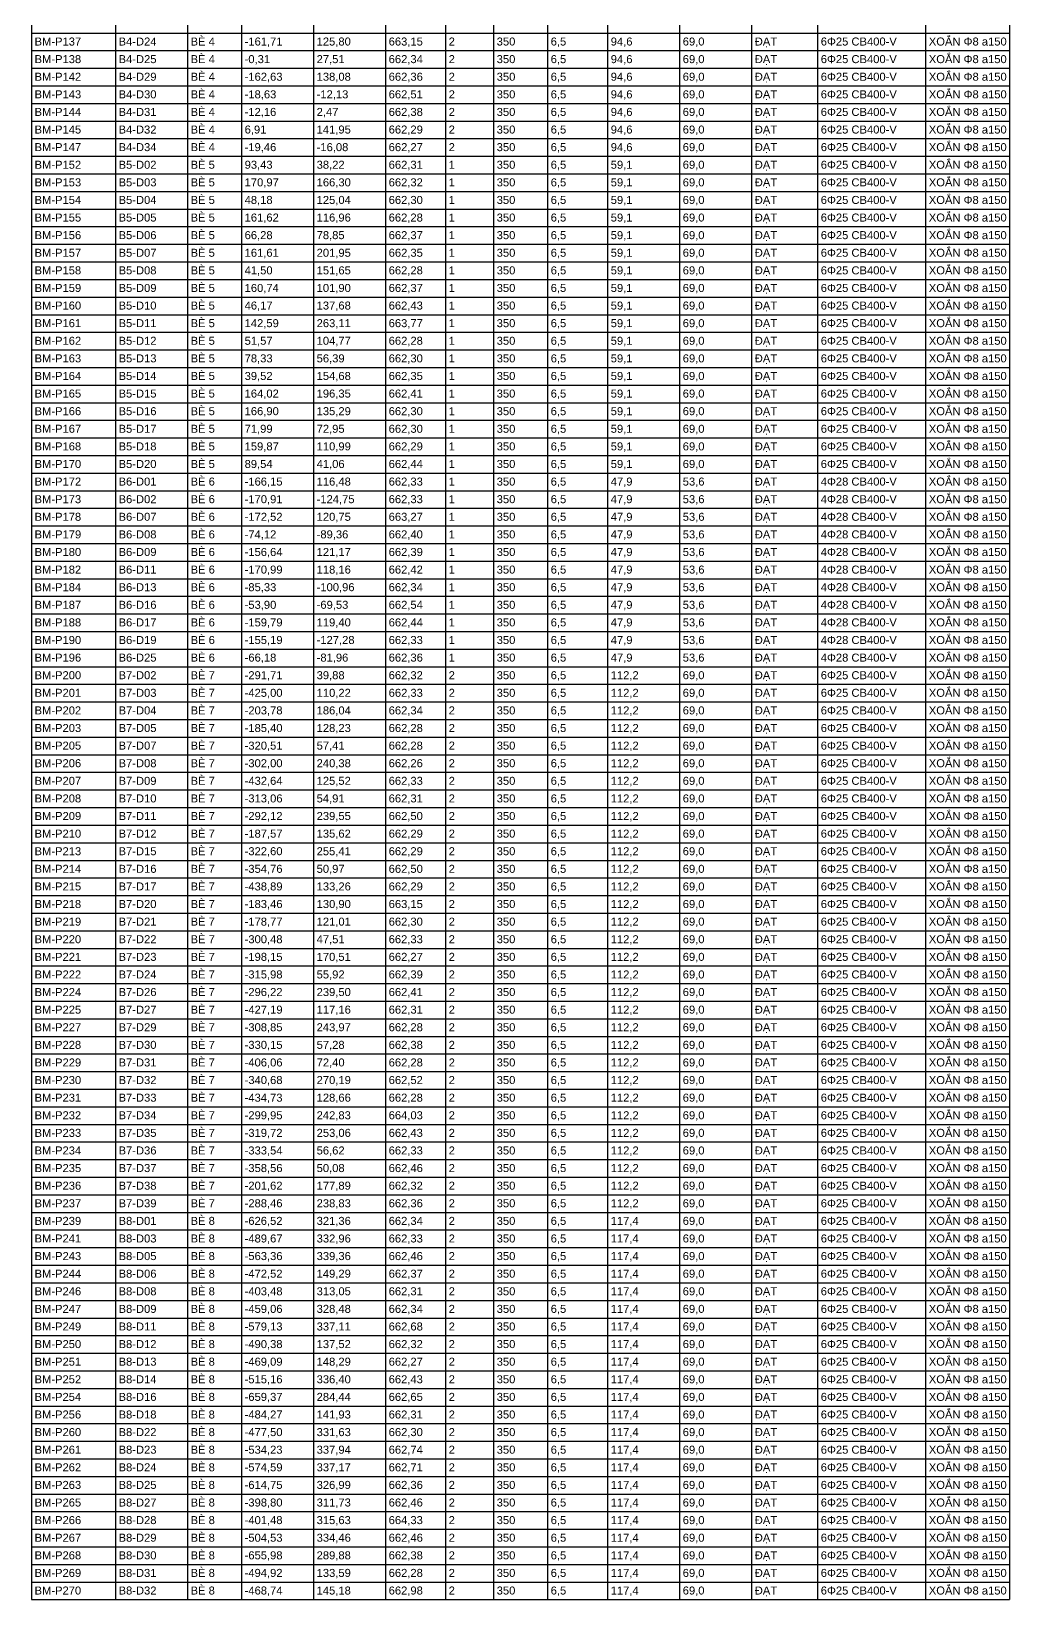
# Model space of a CAD drawing. Header units: metres. Extents: x -660 to 930, y -128 to 633.
# Drawn here: x 201 to 347.7, y 161.8 to 397 of the extents above; entities that cross this region are included whole.
import ezdxf

# ---------------------------------------------------------------- set-up
doc = ezdxf.new("R2010")
doc.units = ezdxf.units.M
doc.layers.add('07_BANG_THONG_KE_COC_BO', color=7, linetype='Continuous')
doc.styles.add('VN', font='arial.ttf')

msp = doc.modelspace()

# ---------------------------------------------------------------- linework, layer by layer
at = {"layer": '07_BANG_THONG_KE_COC_BO'}
for p, q in [((200.97, 618.488), (200.97, 161.768)), ((213.57, 618.488), (213.57, 161.768)), ((224.37, 618.488), (224.37, 161.768)), ((232.47, 618.488), (232.47, 161.768)), ((243.27, 618.488), (243.27, 161.768)), ((254.07, 618.488), (254.07, 161.768)), ((263.07, 618.488), (263.07, 161.768)), ((270.27, 618.488), (270.27, 161.768)), ((278.37, 618.488), (278.37, 161.768)), ((287.37, 618.488), (287.37, 161.768)), ((298.17, 618.488), (298.17, 161.768)), ((308.97, 618.488), (308.97, 161.768)), ((318.87, 618.488), (318.87, 161.768)), ((335.07, 618.488), (335.07, 161.768)), ((347.67, 618.488), (347.67, 161.768)), ((200.97, 396.728), (347.67, 396.728)), ((200.97, 394.088), (347.67, 394.088)), ((200.97, 391.448), (347.67, 391.448)), ((200.97, 388.808), (347.67, 388.808)), ((200.97, 386.168), (347.67, 386.168)), ((200.97, 383.528), (347.67, 383.528)), ((200.97, 380.888), (347.67, 380.888)), ((200.97, 378.248), (347.67, 378.248)), ((200.97, 375.608), (347.67, 375.608)), ((200.97, 372.968), (347.67, 372.968)), ((200.97, 370.328), (347.67, 370.328)), ((200.97, 367.688), (347.67, 367.688)), ((200.97, 365.048), (347.67, 365.048)), ((200.97, 362.408), (347.67, 362.408)), ((200.97, 359.768), (347.67, 359.768)), ((200.97, 357.128), (347.67, 357.128)), ((200.97, 354.488), (347.67, 354.488)), ((200.97, 351.848), (347.67, 351.848)), ((200.97, 349.208), (347.67, 349.208)), ((200.97, 346.568), (347.67, 346.568)), ((200.97, 343.928), (347.67, 343.928)), ((200.97, 341.288), (347.67, 341.288)), ((200.97, 338.648), (347.67, 338.648)), ((200.97, 336.008), (347.67, 336.008)), ((200.97, 333.368), (347.67, 333.368)), ((200.97, 330.728), (347.67, 330.728)), ((200.97, 328.088), (347.67, 328.088)), ((200.97, 325.448), (347.67, 325.448)), ((200.97, 322.808), (347.67, 322.808)), ((200.97, 320.168), (347.67, 320.168)), ((200.97, 317.528), (347.67, 317.528)), ((200.97, 314.888), (347.67, 314.888)), ((200.97, 312.248), (347.67, 312.248)), ((200.97, 309.608), (347.67, 309.608)), ((200.97, 306.968), (347.67, 306.968)), ((200.97, 304.328), (347.67, 304.328)), ((200.97, 301.688), (347.67, 301.688)), ((200.97, 299.048), (347.67, 299.048)), ((200.97, 296.408), (347.67, 296.408)), ((200.97, 293.768), (347.67, 293.768)), ((200.97, 291.128), (347.67, 291.128)), ((200.97, 288.488), (347.67, 288.488)), ((200.97, 285.848), (347.67, 285.848)), ((200.97, 283.208), (347.67, 283.208)), ((200.97, 280.568), (347.67, 280.568)), ((200.97, 277.928), (347.67, 277.928)), ((200.97, 275.288), (347.67, 275.288)), ((200.97, 272.648), (347.67, 272.648)), ((200.97, 270.008), (347.67, 270.008)), ((200.97, 267.368), (347.67, 267.368)), ((200.97, 264.728), (347.67, 264.728)), ((200.97, 262.088), (347.67, 262.088)), ((200.97, 259.448), (347.67, 259.448)), ((200.97, 256.808), (347.67, 256.808)), ((200.97, 254.168), (347.67, 254.168)), ((200.97, 251.528), (347.67, 251.528)), ((200.97, 248.888), (347.67, 248.888)), ((200.97, 246.248), (347.67, 246.248)), ((200.97, 243.608), (347.67, 243.608)), ((200.97, 240.968), (347.67, 240.968)), ((200.97, 238.328), (347.67, 238.328)), ((200.97, 235.688), (347.67, 235.688)), ((200.97, 233.048), (347.67, 233.048)), ((200.97, 230.408), (347.67, 230.408)), ((200.97, 227.768), (347.67, 227.768)), ((200.97, 225.128), (347.67, 225.128)), ((200.97, 222.488), (347.67, 222.488)), ((200.97, 219.848), (347.67, 219.848)), ((200.97, 217.208), (347.67, 217.208)), ((200.97, 214.568), (347.67, 214.568)), ((200.97, 211.928), (347.67, 211.928)), ((200.97, 209.288), (347.67, 209.288)), ((200.97, 206.648), (347.67, 206.648)), ((200.97, 204.008), (347.67, 204.008)), ((200.97, 201.368), (347.67, 201.368)), ((200.97, 198.728), (347.67, 198.728)), ((200.97, 196.088), (347.67, 196.088)), ((200.97, 193.448), (347.67, 193.448)), ((200.97, 190.808), (347.67, 190.808)), ((200.97, 188.168), (347.67, 188.168)), ((200.97, 185.528), (347.67, 185.528)), ((200.97, 182.888), (347.67, 182.888)), ((200.97, 180.248), (347.67, 180.248)), ((200.97, 177.608), (347.67, 177.608)), ((200.97, 174.968), (347.67, 174.968)), ((200.97, 172.328), (347.67, 172.328)), ((200.97, 169.688), (347.67, 169.688)), ((200.97, 167.048), (347.67, 167.048)), ((200.97, 164.408), (347.67, 164.408)), ((200.97, 161.768), (347.67, 161.768))]:
    msp.add_line(p, q, dxfattribs=at)

# ---------------------------------------------------------------- texts
at = {"layer": '07_BANG_THONG_KE_COC_BO', "style": 'VN'}
for s, p in [('BM-P137', (201.45, 394.856)), ('B4-D24', (214.05, 394.856)), ('BÈ 4', (224.85, 394.856)), ('-161,71', (232.95, 394.856)), ('125,80', (243.75, 394.856)), ('663,15', (254.55, 394.856)), ('2', (263.55, 394.856)), ('350', (270.75, 394.856)), ('6,5', (278.85, 394.856)), ('94,6', (287.85, 394.856)), ('69,0', (298.65, 394.856)), ('ĐẠT', (309.45, 394.856)), ('6Φ25 CB400-V', (319.35, 394.856)), ('XOẮN Φ8 a150', (335.55, 394.856)), ('BM-P138', (201.45, 392.216)), ('B4-D25', (214.05, 392.216)), ('BÈ 4', (224.85, 392.216)), ('-0,31', (232.95, 392.216)), ('27,51', (243.75, 392.216)), ('662,34', (254.55, 392.216)), ('2', (263.55, 392.216)), ('350', (270.75, 392.216)), ('6,5', (278.85, 392.216)), ('94,6', (287.85, 392.216)), ('69,0', (298.65, 392.216)), ('ĐẠT', (309.45, 392.216)), ('6Φ25 CB400-V', (319.35, 392.216)), ('XOẮN Φ8 a150', (335.55, 392.216)), ('BM-P142', (201.45, 389.576)), ('B4-D29', (214.05, 389.576)), ('BÈ 4', (224.85, 389.576)), ('-162,63', (232.95, 389.576)), ('138,08', (243.75, 389.576)), ('662,36', (254.55, 389.576)), ('2', (263.55, 389.576)), ('350', (270.75, 389.576)), ('6,5', (278.85, 389.576)), ('94,6', (287.85, 389.576)), ('69,0', (298.65, 389.576)), ('ĐẠT', (309.45, 389.576)), ('6Φ25 CB400-V', (319.35, 389.576)), ('XOẮN Φ8 a150', (335.55, 389.576)), ('BM-P143', (201.45, 386.936)), ('B4-D30', (214.05, 386.936)), ('BÈ 4', (224.85, 386.936)), ('-18,63', (232.95, 386.936)), ('-12,13', (243.75, 386.936)), ('662,51', (254.55, 386.936)), ('2', (263.55, 386.936)), ('350', (270.75, 386.936)), ('6,5', (278.85, 386.936)), ('94,6', (287.85, 386.936)), ('69,0', (298.65, 386.936)), ('ĐẠT', (309.45, 386.936)), ('6Φ25 CB400-V', (319.35, 386.936)), ('XOẮN Φ8 a150', (335.55, 386.936)), ('BÈ 4', (224.85, 384.296)), ('XOẮN Φ8 a150', (335.55, 384.296)), ('BM-P144', (201.45, 384.296)), ('B4-D31', (214.05, 384.296)), ('-12,16', (232.95, 384.296)), ('2,47', (243.75, 384.296)), ('662,38', (254.55, 384.296)), ('2', (263.55, 384.296)), ('350', (270.75, 384.296)), ('6,5', (278.85, 384.296)), ('94,6', (287.85, 384.296)), ('69,0', (298.65, 384.296)), ('ĐẠT', (309.45, 384.296)), ('6Φ25 CB400-V', (319.35, 384.296)), ('BM-P145', (201.45, 381.656)), ('B4-D32', (214.05, 381.656)), ('BÈ 4', (224.85, 381.656)), ('6,91', (232.95, 381.656)), ('141,95', (243.75, 381.656)), ('662,29', (254.55, 381.656)), ('2', (263.55, 381.656)), ('350', (270.75, 381.656)), ('6,5', (278.85, 381.656)), ('94,6', (287.85, 381.656)), ('69,0', (298.65, 381.656)), ('ĐẠT', (309.45, 381.656)), ('6Φ25 CB400-V', (319.35, 381.656)), ('XOẮN Φ8 a150', (335.55, 381.656)), ('BM-P147', (201.45, 379.016)), ('B4-D34', (214.05, 379.016)), ('BÈ 4', (224.85, 379.016)), ('-19,46', (232.95, 379.016)), ('-16,08', (243.75, 379.016)), ('662,27', (254.55, 379.016)), ('2', (263.55, 379.016)), ('350', (270.75, 379.016)), ('6,5', (278.85, 379.016)), ('94,6', (287.85, 379.016)), ('69,0', (298.65, 379.016)), ('ĐẠT', (309.45, 379.016)), ('6Φ25 CB400-V', (319.35, 379.016)), ('XOẮN Φ8 a150', (335.55, 379.016)), ('BM-P152', (201.45, 376.376)), ('B5-D02', (214.05, 376.376)), ('BÈ 5', (224.85, 376.376)), ('93,43', (232.95, 376.376)), ('38,22', (243.75, 376.376)), ('662,31', (254.55, 376.376)), ('1', (263.55, 376.376)), ('350', (270.75, 376.376)), ('6,5', (278.85, 376.376)), ('59,1', (287.85, 376.376)), ('69,0', (298.65, 376.376)), ('ĐẠT', (309.45, 376.376)), ('6Φ25 CB400-V', (319.35, 376.376)), ('XOẮN Φ8 a150', (335.55, 376.376)), ('BM-P153', (201.45, 373.736)), ('B5-D03', (214.05, 373.736)), ('BÈ 5', (224.85, 373.736)), ('170,97', (232.95, 373.736)), ('166,30', (243.75, 373.736)), ('662,32', (254.55, 373.736)), ('1', (263.55, 373.736)), ('350', (270.75, 373.736)), ('6,5', (278.85, 373.736)), ('59,1', (287.85, 373.736)), ('69,0', (298.65, 373.736)), ('ĐẠT', (309.45, 373.736)), ('6Φ25 CB400-V', (319.35, 373.736)), ('XOẮN Φ8 a150', (335.55, 373.736)), ('BM-P154', (201.45, 371.096)), ('B5-D04', (214.05, 371.096)), ('BÈ 5', (224.85, 371.096)), ('48,18', (232.95, 371.096)), ('125,04', (243.75, 371.096)), ('662,30', (254.55, 371.096)), ('1', (263.55, 371.096)), ('350', (270.75, 371.096)), ('6,5', (278.85, 371.096)), ('59,1', (287.85, 371.096)), ('69,0', (298.65, 371.096)), ('ĐẠT', (309.45, 371.096)), ('6Φ25 CB400-V', (319.35, 371.096)), ('XOẮN Φ8 a150', (335.55, 371.096)), ('BM-P155', (201.45, 368.456)), ('B5-D05', (214.05, 368.456)), ('BÈ 5', (224.85, 368.456)), ('161,62', (232.95, 368.456)), ('116,96', (243.75, 368.456)), ('662,28', (254.55, 368.456)), ('1', (263.55, 368.456)), ('350', (270.75, 368.456)), ('6,5', (278.85, 368.456)), ('59,1', (287.85, 368.456)), ('69,0', (298.65, 368.456)), ('ĐẠT', (309.45, 368.456)), ('6Φ25 CB400-V', (319.35, 368.456)), ('XOẮN Φ8 a150', (335.55, 368.456)), ('BM-P156', (201.45, 365.816)), ('B5-D06', (214.05, 365.816)), ('BÈ 5', (224.85, 365.816)), ('66,28', (232.95, 365.816)), ('78,85', (243.75, 365.816)), ('662,37', (254.55, 365.816)), ('1', (263.55, 365.816)), ('350', (270.75, 365.816)), ('6,5', (278.85, 365.816)), ('59,1', (287.85, 365.816)), ('69,0', (298.65, 365.816)), ('ĐẠT', (309.45, 365.816)), ('6Φ25 CB400-V', (319.35, 365.816)), ('XOẮN Φ8 a150', (335.55, 365.816)), ('BÈ 5', (224.85, 363.176)), ('XOẮN Φ8 a150', (335.55, 363.176)), ('BM-P157', (201.45, 363.176)), ('B5-D07', (214.05, 363.176)), ('161,61', (232.95, 363.176)), ('201,95', (243.75, 363.176)), ('662,35', (254.55, 363.176)), ('1', (263.55, 363.176)), ('350', (270.75, 363.176)), ('6,5', (278.85, 363.176)), ('59,1', (287.85, 363.176)), ('69,0', (298.65, 363.176)), ('ĐẠT', (309.45, 363.176)), ('6Φ25 CB400-V', (319.35, 363.176)), ('BM-P158', (201.45, 360.536)), ('B5-D08', (214.05, 360.536)), ('BÈ 5', (224.85, 360.536)), ('41,50', (232.95, 360.536)), ('151,65', (243.75, 360.536)), ('662,28', (254.55, 360.536)), ('1', (263.55, 360.536)), ('350', (270.75, 360.536)), ('6,5', (278.85, 360.536)), ('59,1', (287.85, 360.536)), ('69,0', (298.65, 360.536)), ('ĐẠT', (309.45, 360.536)), ('6Φ25 CB400-V', (319.35, 360.536)), ('XOẮN Φ8 a150', (335.55, 360.536)), ('BM-P159', (201.45, 357.896)), ('B5-D09', (214.05, 357.896)), ('BÈ 5', (224.85, 357.896)), ('160,74', (232.95, 357.896)), ('101,90', (243.75, 357.896)), ('662,37', (254.55, 357.896)), ('1', (263.55, 357.896)), ('350', (270.75, 357.896)), ('6,5', (278.85, 357.896)), ('59,1', (287.85, 357.896)), ('69,0', (298.65, 357.896)), ('ĐẠT', (309.45, 357.896)), ('6Φ25 CB400-V', (319.35, 357.896)), ('XOẮN Φ8 a150', (335.55, 357.896)), ('BM-P160', (201.45, 355.256)), ('B5-D10', (214.05, 355.256)), ('BÈ 5', (224.85, 355.256)), ('46,17', (232.95, 355.256)), ('137,68', (243.75, 355.256)), ('662,43', (254.55, 355.256)), ('1', (263.55, 355.256)), ('350', (270.75, 355.256)), ('6,5', (278.85, 355.256)), ('59,1', (287.85, 355.256)), ('69,0', (298.65, 355.256)), ('ĐẠT', (309.45, 355.256)), ('6Φ25 CB400-V', (319.35, 355.256)), ('XOẮN Φ8 a150', (335.55, 355.256)), ('BM-P161', (201.45, 352.616)), ('B5-D11', (214.05, 352.616)), ('BÈ 5', (224.85, 352.616)), ('142,59', (232.95, 352.616)), ('263,11', (243.75, 352.616)), ('663,77', (254.55, 352.616)), ('1', (263.55, 352.616)), ('350', (270.75, 352.616)), ('6,5', (278.85, 352.616)), ('59,1', (287.85, 352.616)), ('69,0', (298.65, 352.616)), ('ĐẠT', (309.45, 352.616)), ('6Φ25 CB400-V', (319.35, 352.616)), ('XOẮN Φ8 a150', (335.55, 352.616)), ('BM-P162', (201.45, 349.976)), ('B5-D12', (214.05, 349.976)), ('BÈ 5', (224.85, 349.976)), ('51,57', (232.95, 349.976)), ('104,77', (243.75, 349.976)), ('662,28', (254.55, 349.976)), ('1', (263.55, 349.976)), ('350', (270.75, 349.976)), ('6,5', (278.85, 349.976)), ('59,1', (287.85, 349.976)), ('69,0', (298.65, 349.976)), ('ĐẠT', (309.45, 349.976)), ('6Φ25 CB400-V', (319.35, 349.976)), ('XOẮN Φ8 a150', (335.55, 349.976)), ('BM-P163', (201.45, 347.336)), ('B5-D13', (214.05, 347.336)), ('BÈ 5', (224.85, 347.336)), ('78,33', (232.95, 347.336)), ('56,39', (243.75, 347.336)), ('662,30', (254.55, 347.336)), ('1', (263.55, 347.336)), ('350', (270.75, 347.336)), ('6,5', (278.85, 347.336)), ('59,1', (287.85, 347.336)), ('69,0', (298.65, 347.336)), ('ĐẠT', (309.45, 347.336)), ('6Φ25 CB400-V', (319.35, 347.336)), ('XOẮN Φ8 a150', (335.55, 347.336)), ('BM-P164', (201.45, 344.696)), ('B5-D14', (214.05, 344.696)), ('BÈ 5', (224.85, 344.696)), ('39,52', (232.95, 344.696)), ('154,68', (243.75, 344.696)), ('662,35', (254.55, 344.696)), ('1', (263.55, 344.696)), ('350', (270.75, 344.696)), ('6,5', (278.85, 344.696)), ('59,1', (287.85, 344.696)), ('69,0', (298.65, 344.696)), ('ĐẠT', (309.45, 344.696)), ('6Φ25 CB400-V', (319.35, 344.696)), ('XOẮN Φ8 a150', (335.55, 344.696)), ('BÈ 5', (224.85, 342.056)), ('XOẮN Φ8 a150', (335.55, 342.056)), ('BM-P165', (201.45, 342.056)), ('B5-D15', (214.05, 342.056)), ('164,02', (232.95, 342.056)), ('196,35', (243.75, 342.056)), ('662,41', (254.55, 342.056)), ('1', (263.55, 342.056)), ('350', (270.75, 342.056)), ('6,5', (278.85, 342.056)), ('59,1', (287.85, 342.056)), ('69,0', (298.65, 342.056)), ('ĐẠT', (309.45, 342.056)), ('6Φ25 CB400-V', (319.35, 342.056)), ('BM-P166', (201.45, 339.416)), ('B5-D16', (214.05, 339.416)), ('BÈ 5', (224.85, 339.416)), ('166,90', (232.95, 339.416)), ('135,29', (243.75, 339.416)), ('662,30', (254.55, 339.416)), ('1', (263.55, 339.416)), ('350', (270.75, 339.416)), ('6,5', (278.85, 339.416)), ('59,1', (287.85, 339.416)), ('69,0', (298.65, 339.416)), ('ĐẠT', (309.45, 339.416)), ('6Φ25 CB400-V', (319.35, 339.416)), ('XOẮN Φ8 a150', (335.55, 339.416)), ('BM-P167', (201.45, 336.776)), ('B5-D17', (214.05, 336.776)), ('BÈ 5', (224.85, 336.776)), ('71,99', (232.95, 336.776)), ('72,95', (243.75, 336.776)), ('662,30', (254.55, 336.776)), ('1', (263.55, 336.776)), ('350', (270.75, 336.776)), ('6,5', (278.85, 336.776)), ('59,1', (287.85, 336.776)), ('69,0', (298.65, 336.776)), ('ĐẠT', (309.45, 336.776)), ('6Φ25 CB400-V', (319.35, 336.776)), ('XOẮN Φ8 a150', (335.55, 336.776)), ('BM-P168', (201.45, 334.136)), ('B5-D18', (214.05, 334.136)), ('BÈ 5', (224.85, 334.136)), ('159,87', (232.95, 334.136)), ('110,99', (243.75, 334.136)), ('662,29', (254.55, 334.136)), ('1', (263.55, 334.136)), ('350', (270.75, 334.136)), ('6,5', (278.85, 334.136)), ('59,1', (287.85, 334.136)), ('69,0', (298.65, 334.136)), ('ĐẠT', (309.45, 334.136)), ('6Φ25 CB400-V', (319.35, 334.136)), ('XOẮN Φ8 a150', (335.55, 334.136)), ('BM-P170', (201.45, 331.496)), ('B5-D20', (214.05, 331.496)), ('BÈ 5', (224.85, 331.496)), ('89,54', (232.95, 331.496)), ('41,06', (243.75, 331.496)), ('662,44', (254.55, 331.496)), ('1', (263.55, 331.496)), ('350', (270.75, 331.496)), ('6,5', (278.85, 331.496)), ('59,1', (287.85, 331.496)), ('69,0', (298.65, 331.496)), ('ĐẠT', (309.45, 331.496)), ('6Φ25 CB400-V', (319.35, 331.496)), ('XOẮN Φ8 a150', (335.55, 331.496)), ('BM-P172', (201.45, 328.856)), ('B6-D01', (214.05, 328.856)), ('BÈ 6', (224.85, 328.856)), ('-166,15', (232.95, 328.856)), ('116,48', (243.75, 328.856)), ('662,33', (254.55, 328.856)), ('1', (263.55, 328.856)), ('350', (270.75, 328.856)), ('6,5', (278.85, 328.856)), ('47,9', (287.85, 328.856)), ('53,6', (298.65, 328.856)), ('ĐẠT', (309.45, 328.856)), ('4Φ28 CB400-V', (319.35, 328.856)), ('XOẮN Φ8 a150', (335.55, 328.856)), ('BM-P173', (201.45, 326.216)), ('B6-D02', (214.05, 326.216)), ('BÈ 6', (224.85, 326.216)), ('-170,91', (232.95, 326.216)), ('-124,75', (243.75, 326.216)), ('662,33', (254.55, 326.216)), ('1', (263.55, 326.216)), ('350', (270.75, 326.216)), ('6,5', (278.85, 326.216)), ('47,9', (287.85, 326.216)), ('53,6', (298.65, 326.216)), ('ĐẠT', (309.45, 326.216)), ('4Φ28 CB400-V', (319.35, 326.216)), ('XOẮN Φ8 a150', (335.55, 326.216)), ('BM-P178', (201.45, 323.576)), ('B6-D07', (214.05, 323.576)), ('BÈ 6', (224.85, 323.576)), ('-172,52', (232.95, 323.576)), ('120,75', (243.75, 323.576)), ('663,27', (254.55, 323.576)), ('1', (263.55, 323.576)), ('350', (270.75, 323.576)), ('6,5', (278.85, 323.576)), ('47,9', (287.85, 323.576)), ('53,6', (298.65, 323.576)), ('ĐẠT', (309.45, 323.576)), ('4Φ28 CB400-V', (319.35, 323.576)), ('XOẮN Φ8 a150', (335.55, 323.576)), ('BÈ 6', (224.85, 320.936)), ('XOẮN Φ8 a150', (335.55, 320.936)), ('BM-P179', (201.45, 320.936)), ('B6-D08', (214.05, 320.936)), ('-74,12', (232.95, 320.936)), ('-89,36', (243.75, 320.936)), ('662,40', (254.55, 320.936)), ('1', (263.55, 320.936)), ('350', (270.75, 320.936)), ('6,5', (278.85, 320.936)), ('47,9', (287.85, 320.936)), ('53,6', (298.65, 320.936)), ('ĐẠT', (309.45, 320.936)), ('4Φ28 CB400-V', (319.35, 320.936)), ('BM-P180', (201.45, 318.296)), ('B6-D09', (214.05, 318.296)), ('BÈ 6', (224.85, 318.296)), ('-156,64', (232.95, 318.296)), ('121,17', (243.75, 318.296)), ('662,39', (254.55, 318.296)), ('1', (263.55, 318.296)), ('350', (270.75, 318.296)), ('6,5', (278.85, 318.296)), ('47,9', (287.85, 318.296)), ('53,6', (298.65, 318.296)), ('ĐẠT', (309.45, 318.296)), ('4Φ28 CB400-V', (319.35, 318.296)), ('XOẮN Φ8 a150', (335.55, 318.296)), ('BM-P182', (201.45, 315.656)), ('B6-D11', (214.05, 315.656)), ('BÈ 6', (224.85, 315.656)), ('-170,99', (232.95, 315.656)), ('118,16', (243.75, 315.656)), ('662,42', (254.55, 315.656)), ('1', (263.55, 315.656)), ('350', (270.75, 315.656)), ('6,5', (278.85, 315.656)), ('47,9', (287.85, 315.656)), ('53,6', (298.65, 315.656)), ('ĐẠT', (309.45, 315.656)), ('4Φ28 CB400-V', (319.35, 315.656)), ('XOẮN Φ8 a150', (335.55, 315.656)), ('BM-P184', (201.45, 313.016)), ('B6-D13', (214.05, 313.016)), ('BÈ 6', (224.85, 313.016)), ('-85,33', (232.95, 313.016)), ('-100,96', (243.75, 313.016)), ('662,34', (254.55, 313.016)), ('1', (263.55, 313.016)), ('350', (270.75, 313.016)), ('6,5', (278.85, 313.016)), ('47,9', (287.85, 313.016)), ('53,6', (298.65, 313.016)), ('ĐẠT', (309.45, 313.016)), ('4Φ28 CB400-V', (319.35, 313.016)), ('XOẮN Φ8 a150', (335.55, 313.016)), ('BM-P187', (201.45, 310.376)), ('B6-D16', (214.05, 310.376)), ('BÈ 6', (224.85, 310.376)), ('-53,90', (232.95, 310.376)), ('-69,53', (243.75, 310.376)), ('662,54', (254.55, 310.376)), ('1', (263.55, 310.376)), ('350', (270.75, 310.376)), ('6,5', (278.85, 310.376)), ('47,9', (287.85, 310.376)), ('53,6', (298.65, 310.376)), ('ĐẠT', (309.45, 310.376)), ('4Φ28 CB400-V', (319.35, 310.376)), ('XOẮN Φ8 a150', (335.55, 310.376)), ('BM-P188', (201.45, 307.736)), ('B6-D17', (214.05, 307.736)), ('BÈ 6', (224.85, 307.736)), ('-159,79', (232.95, 307.736)), ('119,40', (243.75, 307.736)), ('662,44', (254.55, 307.736)), ('1', (263.55, 307.736)), ('350', (270.75, 307.736)), ('6,5', (278.85, 307.736)), ('47,9', (287.85, 307.736)), ('53,6', (298.65, 307.736)), ('ĐẠT', (309.45, 307.736)), ('4Φ28 CB400-V', (319.35, 307.736)), ('XOẮN Φ8 a150', (335.55, 307.736)), ('BM-P190', (201.45, 305.096)), ('B6-D19', (214.05, 305.096)), ('BÈ 6', (224.85, 305.096)), ('-155,19', (232.95, 305.096)), ('-127,28', (243.75, 305.096)), ('662,33', (254.55, 305.096)), ('1', (263.55, 305.096)), ('350', (270.75, 305.096)), ('6,5', (278.85, 305.096)), ('47,9', (287.85, 305.096)), ('53,6', (298.65, 305.096)), ('ĐẠT', (309.45, 305.096)), ('4Φ28 CB400-V', (319.35, 305.096)), ('XOẮN Φ8 a150', (335.55, 305.096)), ('BM-P196', (201.45, 302.456)), ('B6-D25', (214.05, 302.456)), ('BÈ 6', (224.85, 302.456)), ('-66,18', (232.95, 302.456)), ('-81,96', (243.75, 302.456)), ('662,36', (254.55, 302.456)), ('1', (263.55, 302.456)), ('350', (270.75, 302.456)), ('6,5', (278.85, 302.456)), ('47,9', (287.85, 302.456)), ('53,6', (298.65, 302.456)), ('ĐẠT', (309.45, 302.456)), ('4Φ28 CB400-V', (319.35, 302.456)), ('XOẮN Φ8 a150', (335.55, 302.456)), ('BÈ 7', (224.85, 299.816)), ('XOẮN Φ8 a150', (335.55, 299.816)), ('BM-P200', (201.45, 299.816)), ('B7-D02', (214.05, 299.816)), ('-291,71', (232.95, 299.816)), ('39,88', (243.75, 299.816)), ('662,32', (254.55, 299.816)), ('2', (263.55, 299.816)), ('350', (270.75, 299.816)), ('6,5', (278.85, 299.816)), ('112,2', (287.85, 299.816)), ('69,0', (298.65, 299.816)), ('ĐẠT', (309.45, 299.816)), ('6Φ25 CB400-V', (319.35, 299.816)), ('XOẮN Φ8 a150', (335.55, 297.176)), ('BM-P201', (201.45, 297.176)), ('B7-D03', (214.05, 297.176)), ('BÈ 7', (224.85, 297.176)), ('-425,00', (232.95, 297.176)), ('110,22', (243.75, 297.176)), ('662,33', (254.55, 297.176)), ('2', (263.55, 297.176)), ('350', (270.75, 297.176)), ('6,5', (278.85, 297.176)), ('112,2', (287.85, 297.176)), ('69,0', (298.65, 297.176)), ('ĐẠT', (309.45, 297.176)), ('6Φ25 CB400-V', (319.35, 297.176)), ('BM-P202', (201.45, 294.536)), ('B7-D04', (214.05, 294.536)), ('BÈ 7', (224.85, 294.536)), ('-203,78', (232.95, 294.536)), ('186,04', (243.75, 294.536)), ('662,34', (254.55, 294.536)), ('2', (263.55, 294.536)), ('350', (270.75, 294.536)), ('6,5', (278.85, 294.536)), ('112,2', (287.85, 294.536)), ('69,0', (298.65, 294.536)), ('ĐẠT', (309.45, 294.536)), ('6Φ25 CB400-V', (319.35, 294.536)), ('XOẮN Φ8 a150', (335.55, 294.536)), ('BM-P203', (201.45, 291.896)), ('B7-D05', (214.05, 291.896)), ('BÈ 7', (224.85, 291.896)), ('-185,40', (232.95, 291.896)), ('128,23', (243.75, 291.896)), ('662,28', (254.55, 291.896)), ('2', (263.55, 291.896)), ('350', (270.75, 291.896)), ('6,5', (278.85, 291.896)), ('112,2', (287.85, 291.896)), ('69,0', (298.65, 291.896)), ('ĐẠT', (309.45, 291.896)), ('6Φ25 CB400-V', (319.35, 291.896)), ('XOẮN Φ8 a150', (335.55, 291.896)), ('BM-P205', (201.45, 289.256)), ('B7-D07', (214.05, 289.256)), ('BÈ 7', (224.85, 289.256)), ('-320,51', (232.95, 289.256)), ('57,41', (243.75, 289.256)), ('662,28', (254.55, 289.256)), ('2', (263.55, 289.256)), ('350', (270.75, 289.256)), ('6,5', (278.85, 289.256)), ('112,2', (287.85, 289.256)), ('69,0', (298.65, 289.256)), ('ĐẠT', (309.45, 289.256)), ('6Φ25 CB400-V', (319.35, 289.256)), ('XOẮN Φ8 a150', (335.55, 289.256)), ('BM-P206', (201.45, 286.616)), ('B7-D08', (214.05, 286.616)), ('BÈ 7', (224.85, 286.616)), ('-302,00', (232.95, 286.616)), ('240,38', (243.75, 286.616)), ('662,26', (254.55, 286.616)), ('2', (263.55, 286.616)), ('350', (270.75, 286.616)), ('6,5', (278.85, 286.616)), ('112,2', (287.85, 286.616)), ('69,0', (298.65, 286.616)), ('ĐẠT', (309.45, 286.616)), ('6Φ25 CB400-V', (319.35, 286.616)), ('XOẮN Φ8 a150', (335.55, 286.616)), ('BM-P207', (201.45, 283.976)), ('B7-D09', (214.05, 283.976)), ('BÈ 7', (224.85, 283.976)), ('-432,64', (232.95, 283.976)), ('125,52', (243.75, 283.976)), ('662,33', (254.55, 283.976)), ('2', (263.55, 283.976)), ('350', (270.75, 283.976)), ('6,5', (278.85, 283.976)), ('112,2', (287.85, 283.976)), ('69,0', (298.65, 283.976)), ('ĐẠT', (309.45, 283.976)), ('6Φ25 CB400-V', (319.35, 283.976)), ('XOẮN Φ8 a150', (335.55, 283.976)), ('BM-P208', (201.45, 281.336)), ('B7-D10', (214.05, 281.336)), ('BÈ 7', (224.85, 281.336)), ('-313,06', (232.95, 281.336)), ('54,91', (243.75, 281.336)), ('662,31', (254.55, 281.336)), ('2', (263.55, 281.336)), ('350', (270.75, 281.336)), ('6,5', (278.85, 281.336)), ('112,2', (287.85, 281.336)), ('69,0', (298.65, 281.336)), ('ĐẠT', (309.45, 281.336)), ('6Φ25 CB400-V', (319.35, 281.336)), ('XOẮN Φ8 a150', (335.55, 281.336)), ('BM-P209', (201.45, 278.696)), ('BÈ 7', (224.85, 278.696)), ('-292,12', (232.95, 278.696)), ('239,55', (243.75, 278.696)), ('662,50', (254.55, 278.696)), ('2', (263.55, 278.696)), ('350', (270.75, 278.696)), ('6,5', (278.85, 278.696)), ('112,2', (287.85, 278.696)), ('69,0', (298.65, 278.696)), ('6Φ25 CB400-V', (319.35, 278.696)), ('XOẮN Φ8 a150', (335.55, 278.696)), ('B7-D11', (214.05, 278.696)), ('BÈ 7', (224.85, 276.056)), ('ĐẠT', (309.45, 278.696)), ('XOẮN Φ8 a150', (335.55, 276.056)), ('BM-P210', (201.45, 276.056)), ('B7-D12', (214.05, 276.056)), ('-187,57', (232.95, 276.056)), ('135,62', (243.75, 276.056)), ('662,29', (254.55, 276.056)), ('2', (263.55, 276.056)), ('350', (270.75, 276.056)), ('6,5', (278.85, 276.056)), ('112,2', (287.85, 276.056)), ('69,0', (298.65, 276.056)), ('ĐẠT', (309.45, 276.056)), ('6Φ25 CB400-V', (319.35, 276.056)), ('BM-P213', (201.45, 273.416)), ('B7-D15', (214.05, 273.416)), ('BÈ 7', (224.85, 273.416)), ('-322,60', (232.95, 273.416)), ('255,41', (243.75, 273.416)), ('662,29', (254.55, 273.416)), ('2', (263.55, 273.416)), ('350', (270.75, 273.416)), ('6,5', (278.85, 273.416)), ('112,2', (287.85, 273.416)), ('69,0', (298.65, 273.416)), ('ĐẠT', (309.45, 273.416)), ('6Φ25 CB400-V', (319.35, 273.416)), ('XOẮN Φ8 a150', (335.55, 273.416)), ('BM-P214', (201.45, 270.776)), ('B7-D16', (214.05, 270.776)), ('BÈ 7', (224.85, 270.776)), ('-354,76', (232.95, 270.776)), ('50,97', (243.75, 270.776)), ('662,50', (254.55, 270.776)), ('2', (263.55, 270.776)), ('350', (270.75, 270.776)), ('6,5', (278.85, 270.776)), ('112,2', (287.85, 270.776)), ('69,0', (298.65, 270.776)), ('ĐẠT', (309.45, 270.776)), ('6Φ25 CB400-V', (319.35, 270.776)), ('XOẮN Φ8 a150', (335.55, 270.776)), ('BM-P215', (201.45, 268.136)), ('B7-D17', (214.05, 268.136)), ('BÈ 7', (224.85, 268.136)), ('-438,89', (232.95, 268.136)), ('133,26', (243.75, 268.136)), ('662,29', (254.55, 268.136)), ('2', (263.55, 268.136)), ('350', (270.75, 268.136)), ('6,5', (278.85, 268.136)), ('112,2', (287.85, 268.136)), ('69,0', (298.65, 268.136)), ('ĐẠT', (309.45, 268.136)), ('6Φ25 CB400-V', (319.35, 268.136)), ('XOẮN Φ8 a150', (335.55, 268.136)), ('BM-P218', (201.45, 265.496)), ('B7-D20', (214.05, 265.496)), ('BÈ 7', (224.85, 265.496)), ('-183,46', (232.95, 265.496)), ('130,90', (243.75, 265.496)), ('663,15', (254.55, 265.496)), ('2', (263.55, 265.496)), ('350', (270.75, 265.496)), ('6,5', (278.85, 265.496)), ('112,2', (287.85, 265.496)), ('69,0', (298.65, 265.496)), ('ĐẠT', (309.45, 265.496)), ('6Φ25 CB400-V', (319.35, 265.496)), ('XOẮN Φ8 a150', (335.55, 265.496)), ('BM-P219', (201.45, 262.856)), ('B7-D21', (214.05, 262.856)), ('BÈ 7', (224.85, 262.856)), ('-178,77', (232.95, 262.856)), ('121,01', (243.75, 262.856)), ('662,30', (254.55, 262.856)), ('2', (263.55, 262.856)), ('350', (270.75, 262.856)), ('6,5', (278.85, 262.856)), ('112,2', (287.85, 262.856)), ('69,0', (298.65, 262.856)), ('ĐẠT', (309.45, 262.856)), ('6Φ25 CB400-V', (319.35, 262.856)), ('XOẮN Φ8 a150', (335.55, 262.856)), ('BM-P220', (201.45, 260.216)), ('B7-D22', (214.05, 260.216)), ('BÈ 7', (224.85, 260.216)), ('-300,48', (232.95, 260.216)), ('47,51', (243.75, 260.216)), ('662,33', (254.55, 260.216)), ('2', (263.55, 260.216)), ('350', (270.75, 260.216)), ('6,5', (278.85, 260.216)), ('112,2', (287.85, 260.216)), ('69,0', (298.65, 260.216)), ('ĐẠT', (309.45, 260.216)), ('6Φ25 CB400-V', (319.35, 260.216)), ('XOẮN Φ8 a150', (335.55, 260.216)), ('BM-P221', (201.45, 257.576)), ('B7-D23', (214.05, 257.576)), ('BÈ 7', (224.85, 257.576)), ('-198,15', (232.95, 257.576)), ('170,51', (243.75, 257.576)), ('662,27', (254.55, 257.576)), ('2', (263.55, 257.576)), ('350', (270.75, 257.576)), ('6,5', (278.85, 257.576)), ('112,2', (287.85, 257.576)), ('69,0', (298.65, 257.576)), ('ĐẠT', (309.45, 257.576)), ('6Φ25 CB400-V', (319.35, 257.576)), ('XOẮN Φ8 a150', (335.55, 257.576)), ('BÈ 7', (224.85, 254.936)), ('XOẮN Φ8 a150', (335.55, 254.936)), ('BM-P222', (201.45, 254.936)), ('B7-D24', (214.05, 254.936)), ('-315,98', (232.95, 254.936)), ('55,92', (243.75, 254.936)), ('662,39', (254.55, 254.936)), ('2', (263.55, 254.936)), ('350', (270.75, 254.936)), ('6,5', (278.85, 254.936)), ('112,2', (287.85, 254.936)), ('69,0', (298.65, 254.936)), ('ĐẠT', (309.45, 254.936)), ('6Φ25 CB400-V', (319.35, 254.936)), ('BM-P224', (201.45, 252.296)), ('B7-D26', (214.05, 252.296)), ('BÈ 7', (224.85, 252.296)), ('-296,22', (232.95, 252.296)), ('239,50', (243.75, 252.296)), ('662,41', (254.55, 252.296)), ('2', (263.55, 252.296)), ('350', (270.75, 252.296)), ('6,5', (278.85, 252.296)), ('112,2', (287.85, 252.296)), ('69,0', (298.65, 252.296)), ('ĐẠT', (309.45, 252.296)), ('6Φ25 CB400-V', (319.35, 252.296)), ('XOẮN Φ8 a150', (335.55, 252.296)), ('BM-P225', (201.45, 249.656)), ('B7-D27', (214.05, 249.656)), ('BÈ 7', (224.85, 249.656)), ('-427,19', (232.95, 249.656)), ('117,16', (243.75, 249.656)), ('662,31', (254.55, 249.656)), ('2', (263.55, 249.656)), ('350', (270.75, 249.656)), ('6,5', (278.85, 249.656)), ('112,2', (287.85, 249.656)), ('69,0', (298.65, 249.656)), ('ĐẠT', (309.45, 249.656)), ('6Φ25 CB400-V', (319.35, 249.656)), ('XOẮN Φ8 a150', (335.55, 249.656)), ('BM-P227', (201.45, 247.016)), ('B7-D29', (214.05, 247.016)), ('BÈ 7', (224.85, 247.016)), ('-308,85', (232.95, 247.016)), ('243,97', (243.75, 247.016)), ('662,28', (254.55, 247.016)), ('2', (263.55, 247.016)), ('350', (270.75, 247.016)), ('6,5', (278.85, 247.016)), ('112,2', (287.85, 247.016)), ('69,0', (298.65, 247.016)), ('ĐẠT', (309.45, 247.016)), ('6Φ25 CB400-V', (319.35, 247.016)), ('XOẮN Φ8 a150', (335.55, 247.016)), ('BM-P228', (201.45, 244.376)), ('B7-D30', (214.05, 244.376)), ('BÈ 7', (224.85, 244.376)), ('-330,15', (232.95, 244.376)), ('57,28', (243.75, 244.376)), ('662,38', (254.55, 244.376)), ('2', (263.55, 244.376)), ('350', (270.75, 244.376)), ('6,5', (278.85, 244.376)), ('112,2', (287.85, 244.376)), ('69,0', (298.65, 244.376)), ('ĐẠT', (309.45, 244.376)), ('6Φ25 CB400-V', (319.35, 244.376)), ('XOẮN Φ8 a150', (335.55, 244.376)), ('BM-P229', (201.45, 241.736)), ('B7-D31', (214.05, 241.736)), ('BÈ 7', (224.85, 241.736)), ('-406,06', (232.95, 241.736)), ('72,40', (243.75, 241.736)), ('662,28', (254.55, 241.736)), ('2', (263.55, 241.736)), ('350', (270.75, 241.736)), ('6,5', (278.85, 241.736)), ('112,2', (287.85, 241.736)), ('69,0', (298.65, 241.736)), ('ĐẠT', (309.45, 241.736)), ('6Φ25 CB400-V', (319.35, 241.736)), ('XOẮN Φ8 a150', (335.55, 241.736)), ('BM-P230', (201.45, 239.096)), ('B7-D32', (214.05, 239.096)), ('BÈ 7', (224.85, 239.096)), ('-340,68', (232.95, 239.096)), ('270,19', (243.75, 239.096)), ('662,52', (254.55, 239.096)), ('2', (263.55, 239.096)), ('350', (270.75, 239.096)), ('6,5', (278.85, 239.096)), ('112,2', (287.85, 239.096)), ('69,0', (298.65, 239.096)), ('ĐẠT', (309.45, 239.096)), ('6Φ25 CB400-V', (319.35, 239.096)), ('XOẮN Φ8 a150', (335.55, 239.096)), ('BM-P231', (201.45, 236.456)), ('B7-D33', (214.05, 236.456)), ('BÈ 7', (224.85, 236.456)), ('-434,73', (232.95, 236.456)), ('128,66', (243.75, 236.456)), ('662,28', (254.55, 236.456)), ('2', (263.55, 236.456)), ('350', (270.75, 236.456)), ('6,5', (278.85, 236.456)), ('112,2', (287.85, 236.456)), ('69,0', (298.65, 236.456)), ('ĐẠT', (309.45, 236.456)), ('6Φ25 CB400-V', (319.35, 236.456)), ('XOẮN Φ8 a150', (335.55, 236.456)), ('BÈ 7', (224.85, 233.816)), ('XOẮN Φ8 a150', (335.55, 233.816)), ('BM-P232', (201.45, 233.816)), ('B7-D34', (214.05, 233.816)), ('-299,95', (232.95, 233.816)), ('242,83', (243.75, 233.816)), ('664,03', (254.55, 233.816)), ('2', (263.55, 233.816)), ('350', (270.75, 233.816)), ('6,5', (278.85, 233.816)), ('112,2', (287.85, 233.816)), ('69,0', (298.65, 233.816)), ('ĐẠT', (309.45, 233.816)), ('6Φ25 CB400-V', (319.35, 233.816)), ('BM-P233', (201.45, 231.176)), ('B7-D35', (214.05, 231.176)), ('BÈ 7', (224.85, 231.176)), ('-319,72', (232.95, 231.176)), ('253,06', (243.75, 231.176)), ('662,43', (254.55, 231.176)), ('2', (263.55, 231.176)), ('350', (270.75, 231.176)), ('6,5', (278.85, 231.176)), ('112,2', (287.85, 231.176)), ('69,0', (298.65, 231.176)), ('ĐẠT', (309.45, 231.176)), ('6Φ25 CB400-V', (319.35, 231.176)), ('XOẮN Φ8 a150', (335.55, 231.176)), ('BM-P234', (201.45, 228.536)), ('B7-D36', (214.05, 228.536)), ('BÈ 7', (224.85, 228.536)), ('-333,54', (232.95, 228.536)), ('56,62', (243.75, 228.536)), ('662,33', (254.55, 228.536)), ('2', (263.55, 228.536)), ('350', (270.75, 228.536)), ('6,5', (278.85, 228.536)), ('112,2', (287.85, 228.536)), ('69,0', (298.65, 228.536)), ('ĐẠT', (309.45, 228.536)), ('6Φ25 CB400-V', (319.35, 228.536)), ('XOẮN Φ8 a150', (335.55, 228.536)), ('BM-P235', (201.45, 225.896)), ('B7-D37', (214.05, 225.896)), ('BÈ 7', (224.85, 225.896)), ('-358,56', (232.95, 225.896)), ('50,08', (243.75, 225.896)), ('662,46', (254.55, 225.896)), ('2', (263.55, 225.896)), ('350', (270.75, 225.896)), ('6,5', (278.85, 225.896)), ('112,2', (287.85, 225.896)), ('69,0', (298.65, 225.896)), ('ĐẠT', (309.45, 225.896)), ('6Φ25 CB400-V', (319.35, 225.896)), ('XOẮN Φ8 a150', (335.55, 225.896)), ('BM-P236', (201.45, 223.256)), ('B7-D38', (214.05, 223.256)), ('BÈ 7', (224.85, 223.256)), ('-201,62', (232.95, 223.256)), ('177,89', (243.75, 223.256)), ('662,32', (254.55, 223.256)), ('2', (263.55, 223.256)), ('350', (270.75, 223.256)), ('6,5', (278.85, 223.256)), ('112,2', (287.85, 223.256)), ('69,0', (298.65, 223.256)), ('ĐẠT', (309.45, 223.256)), ('6Φ25 CB400-V', (319.35, 223.256)), ('XOẮN Φ8 a150', (335.55, 223.256)), ('BM-P237', (201.45, 220.616)), ('B7-D39', (214.05, 220.616)), ('BÈ 7', (224.85, 220.616)), ('-288,46', (232.95, 220.616)), ('238,83', (243.75, 220.616)), ('662,36', (254.55, 220.616)), ('2', (263.55, 220.616)), ('350', (270.75, 220.616)), ('6,5', (278.85, 220.616)), ('112,2', (287.85, 220.616)), ('69,0', (298.65, 220.616)), ('ĐẠT', (309.45, 220.616)), ('6Φ25 CB400-V', (319.35, 220.616)), ('XOẮN Φ8 a150', (335.55, 220.616)), ('BM-P239', (201.45, 217.976)), ('B8-D01', (214.05, 217.976)), ('BÈ 8', (224.85, 217.976)), ('-626,52', (232.95, 217.976)), ('321,36', (243.75, 217.976)), ('662,34', (254.55, 217.976)), ('2', (263.55, 217.976)), ('350', (270.75, 217.976)), ('6,5', (278.85, 217.976)), ('117,4', (287.85, 217.976)), ('69,0', (298.65, 217.976)), ('ĐẠT', (309.45, 217.976)), ('6Φ25 CB400-V', (319.35, 217.976)), ('XOẮN Φ8 a150', (335.55, 217.976)), ('BM-P241', (201.45, 215.336)), ('B8-D03', (214.05, 215.336)), ('BÈ 8', (224.85, 215.336)), ('-489,67', (232.95, 215.336)), ('332,96', (243.75, 215.336)), ('662,33', (254.55, 215.336)), ('2', (263.55, 215.336)), ('350', (270.75, 215.336)), ('6,5', (278.85, 215.336)), ('117,4', (287.85, 215.336)), ('69,0', (298.65, 215.336)), ('ĐẠT', (309.45, 215.336)), ('6Φ25 CB400-V', (319.35, 215.336)), ('XOẮN Φ8 a150', (335.55, 215.336)), ('BÈ 8', (224.85, 212.696)), ('XOẮN Φ8 a150', (335.55, 212.696)), ('BM-P243', (201.45, 212.696)), ('B8-D05', (214.05, 212.696)), ('-563,36', (232.95, 212.696)), ('339,36', (243.75, 212.696)), ('662,46', (254.55, 212.696)), ('2', (263.55, 212.696)), ('350', (270.75, 212.696)), ('6,5', (278.85, 212.696)), ('117,4', (287.85, 212.696)), ('69,0', (298.65, 212.696)), ('ĐẠT', (309.45, 212.696)), ('6Φ25 CB400-V', (319.35, 212.696)), ('BM-P244', (201.45, 210.056)), ('B8-D06', (214.05, 210.056)), ('BÈ 8', (224.85, 210.056)), ('-472,52', (232.95, 210.056)), ('149,29', (243.75, 210.056)), ('662,37', (254.55, 210.056)), ('2', (263.55, 210.056)), ('350', (270.75, 210.056)), ('6,5', (278.85, 210.056)), ('117,4', (287.85, 210.056)), ('69,0', (298.65, 210.056)), ('ĐẠT', (309.45, 210.056)), ('6Φ25 CB400-V', (319.35, 210.056)), ('XOẮN Φ8 a150', (335.55, 210.056)), ('BM-P246', (201.45, 207.416)), ('B8-D08', (214.05, 207.416)), ('BÈ 8', (224.85, 207.416)), ('-403,48', (232.95, 207.416)), ('313,05', (243.75, 207.416)), ('662,31', (254.55, 207.416)), ('2', (263.55, 207.416)), ('350', (270.75, 207.416)), ('6,5', (278.85, 207.416)), ('117,4', (287.85, 207.416)), ('69,0', (298.65, 207.416)), ('ĐẠT', (309.45, 207.416)), ('6Φ25 CB400-V', (319.35, 207.416)), ('XOẮN Φ8 a150', (335.55, 207.416)), ('BM-P247', (201.45, 204.776)), ('B8-D09', (214.05, 204.776)), ('BÈ 8', (224.85, 204.776)), ('-459,06', (232.95, 204.776)), ('328,48', (243.75, 204.776)), ('662,34', (254.55, 204.776)), ('2', (263.55, 204.776)), ('350', (270.75, 204.776)), ('6,5', (278.85, 204.776)), ('117,4', (287.85, 204.776)), ('69,0', (298.65, 204.776)), ('ĐẠT', (309.45, 204.776)), ('6Φ25 CB400-V', (319.35, 204.776)), ('XOẮN Φ8 a150', (335.55, 204.776)), ('BM-P249', (201.45, 202.136)), ('B8-D11', (214.05, 202.136)), ('BÈ 8', (224.85, 202.136)), ('-579,13', (232.95, 202.136)), ('337,11', (243.75, 202.136)), ('662,68', (254.55, 202.136)), ('2', (263.55, 202.136)), ('350', (270.75, 202.136)), ('6,5', (278.85, 202.136)), ('117,4', (287.85, 202.136)), ('69,0', (298.65, 202.136)), ('ĐẠT', (309.45, 202.136)), ('6Φ25 CB400-V', (319.35, 202.136)), ('XOẮN Φ8 a150', (335.55, 202.136)), ('BM-P250', (201.45, 199.496)), ('B8-D12', (214.05, 199.496)), ('BÈ 8', (224.85, 199.496)), ('-490,38', (232.95, 199.496)), ('137,52', (243.75, 199.496)), ('662,32', (254.55, 199.496)), ('2', (263.55, 199.496)), ('350', (270.75, 199.496)), ('6,5', (278.85, 199.496)), ('117,4', (287.85, 199.496)), ('69,0', (298.65, 199.496)), ('ĐẠT', (309.45, 199.496)), ('6Φ25 CB400-V', (319.35, 199.496)), ('XOẮN Φ8 a150', (335.55, 199.496)), ('BM-P251', (201.45, 196.856)), ('B8-D13', (214.05, 196.856)), ('BÈ 8', (224.85, 196.856)), ('-469,09', (232.95, 196.856)), ('148,29', (243.75, 196.856)), ('662,27', (254.55, 196.856)), ('2', (263.55, 196.856)), ('350', (270.75, 196.856)), ('6,5', (278.85, 196.856)), ('117,4', (287.85, 196.856)), ('69,0', (298.65, 196.856)), ('ĐẠT', (309.45, 196.856)), ('6Φ25 CB400-V', (319.35, 196.856)), ('XOẮN Φ8 a150', (335.55, 196.856)), ('BM-P252', (201.45, 194.216)), ('B8-D14', (214.05, 194.216)), ('BÈ 8', (224.85, 194.216)), ('-515,16', (232.95, 194.216)), ('336,40', (243.75, 194.216)), ('662,43', (254.55, 194.216)), ('2', (263.55, 194.216)), ('350', (270.75, 194.216)), ('6,5', (278.85, 194.216)), ('117,4', (287.85, 194.216)), ('69,0', (298.65, 194.216)), ('ĐẠT', (309.45, 194.216)), ('6Φ25 CB400-V', (319.35, 194.216)), ('XOẮN Φ8 a150', (335.55, 194.216)), ('BÈ 8', (224.85, 191.576)), ('XOẮN Φ8 a150', (335.55, 191.576)), ('BM-P254', (201.45, 191.576)), ('B8-D16', (214.05, 191.576)), ('-659,37', (232.95, 191.576)), ('284,44', (243.75, 191.576)), ('662,65', (254.55, 191.576)), ('2', (263.55, 191.576)), ('350', (270.75, 191.576)), ('6,5', (278.85, 191.576)), ('117,4', (287.85, 191.576)), ('69,0', (298.65, 191.576)), ('ĐẠT', (309.45, 191.576)), ('6Φ25 CB400-V', (319.35, 191.576)), ('BM-P256', (201.45, 188.936)), ('B8-D18', (214.05, 188.936)), ('BÈ 8', (224.85, 188.936)), ('-484,27', (232.95, 188.936)), ('141,93', (243.75, 188.936)), ('662,31', (254.55, 188.936)), ('2', (263.55, 188.936)), ('350', (270.75, 188.936)), ('6,5', (278.85, 188.936)), ('117,4', (287.85, 188.936)), ('69,0', (298.65, 188.936)), ('ĐẠT', (309.45, 188.936)), ('6Φ25 CB400-V', (319.35, 188.936)), ('XOẮN Φ8 a150', (335.55, 188.936)), ('BM-P260', (201.45, 186.296)), ('B8-D22', (214.05, 186.296)), ('BÈ 8', (224.85, 186.296)), ('-477,50', (232.95, 186.296)), ('331,63', (243.75, 186.296)), ('662,30', (254.55, 186.296)), ('2', (263.55, 186.296)), ('350', (270.75, 186.296)), ('6,5', (278.85, 186.296)), ('117,4', (287.85, 186.296)), ('69,0', (298.65, 186.296)), ('ĐẠT', (309.45, 186.296)), ('6Φ25 CB400-V', (319.35, 186.296)), ('XOẮN Φ8 a150', (335.55, 186.296)), ('BM-P261', (201.45, 183.656)), ('B8-D23', (214.05, 183.656)), ('BÈ 8', (224.85, 183.656)), ('-534,23', (232.95, 183.656)), ('337,94', (243.75, 183.656)), ('662,74', (254.55, 183.656)), ('2', (263.55, 183.656)), ('350', (270.75, 183.656)), ('6,5', (278.85, 183.656)), ('117,4', (287.85, 183.656)), ('69,0', (298.65, 183.656)), ('ĐẠT', (309.45, 183.656)), ('6Φ25 CB400-V', (319.35, 183.656)), ('XOẮN Φ8 a150', (335.55, 183.656)), ('BM-P262', (201.45, 181.016)), ('B8-D24', (214.05, 181.016)), ('BÈ 8', (224.85, 181.016)), ('-574,59', (232.95, 181.016)), ('337,17', (243.75, 181.016)), ('662,71', (254.55, 181.016)), ('2', (263.55, 181.016)), ('350', (270.75, 181.016)), ('6,5', (278.85, 181.016)), ('117,4', (287.85, 181.016)), ('69,0', (298.65, 181.016)), ('ĐẠT', (309.45, 181.016)), ('6Φ25 CB400-V', (319.35, 181.016)), ('XOẮN Φ8 a150', (335.55, 181.016)), ('BM-P263', (201.45, 178.376)), ('B8-D25', (214.05, 178.376)), ('BÈ 8', (224.85, 178.376)), ('-614,75', (232.95, 178.376)), ('326,99', (243.75, 178.376)), ('662,36', (254.55, 178.376)), ('2', (263.55, 178.376)), ('350', (270.75, 178.376)), ('6,5', (278.85, 178.376)), ('117,4', (287.85, 178.376)), ('69,0', (298.65, 178.376)), ('ĐẠT', (309.45, 178.376)), ('6Φ25 CB400-V', (319.35, 178.376)), ('XOẮN Φ8 a150', (335.55, 178.376)), ('BM-P265', (201.45, 175.736)), ('B8-D27', (214.05, 175.736)), ('BÈ 8', (224.85, 175.736)), ('-398,80', (232.95, 175.736)), ('311,73', (243.75, 175.736)), ('662,46', (254.55, 175.736)), ('2', (263.55, 175.736)), ('350', (270.75, 175.736)), ('6,5', (278.85, 175.736)), ('117,4', (287.85, 175.736)), ('69,0', (298.65, 175.736)), ('ĐẠT', (309.45, 175.736)), ('6Φ25 CB400-V', (319.35, 175.736)), ('XOẮN Φ8 a150', (335.55, 175.736)), ('BM-P266', (201.45, 173.096)), ('B8-D28', (214.05, 173.096)), ('BÈ 8', (224.85, 173.096)), ('-401,48', (232.95, 173.096)), ('315,63', (243.75, 173.096)), ('664,33', (254.55, 173.096)), ('2', (263.55, 173.096)), ('350', (270.75, 173.096)), ('6,5', (278.85, 173.096)), ('117,4', (287.85, 173.096)), ('69,0', (298.65, 173.096)), ('ĐẠT', (309.45, 173.096)), ('6Φ25 CB400-V', (319.35, 173.096)), ('XOẮN Φ8 a150', (335.55, 173.096)), ('BÈ 8', (224.85, 170.456)), ('XOẮN Φ8 a150', (335.55, 170.456)), ('BM-P267', (201.45, 170.456)), ('B8-D29', (214.05, 170.456)), ('-504,53', (232.95, 170.456)), ('334,46', (243.75, 170.456)), ('662,46', (254.55, 170.456)), ('2', (263.55, 170.456)), ('350', (270.75, 170.456)), ('6,5', (278.85, 170.456)), ('117,4', (287.85, 170.456)), ('69,0', (298.65, 170.456)), ('ĐẠT', (309.45, 170.456)), ('6Φ25 CB400-V', (319.35, 170.456)), ('XOẮN Φ8 a150', (335.55, 167.816)), ('BM-P268', (201.45, 167.816)), ('B8-D30', (214.05, 167.816)), ('BÈ 8', (224.85, 167.816)), ('-655,98', (232.95, 167.816)), ('289,88', (243.75, 167.816)), ('662,38', (254.55, 167.816)), ('2', (263.55, 167.816)), ('350', (270.75, 167.816)), ('6,5', (278.85, 167.816)), ('117,4', (287.85, 167.816)), ('69,0', (298.65, 167.816)), ('ĐẠT', (309.45, 167.816)), ('6Φ25 CB400-V', (319.35, 167.816)), ('BM-P269', (201.45, 165.176)), ('B8-D31', (214.05, 165.176)), ('BÈ 8', (224.85, 165.176)), ('-494,92', (232.95, 165.176)), ('133,59', (243.75, 165.176)), ('662,28', (254.55, 165.176)), ('2', (263.55, 165.176)), ('350', (270.75, 165.176)), ('6,5', (278.85, 165.176)), ('117,4', (287.85, 165.176)), ('69,0', (298.65, 165.176)), ('ĐẠT', (309.45, 165.176)), ('6Φ25 CB400-V', (319.35, 165.176)), ('XOẮN Φ8 a150', (335.55, 165.176)), ('BM-P270', (201.45, 162.536)), ('B8-D32', (214.05, 162.536)), ('BÈ 8', (224.85, 162.536)), ('-468,74', (232.95, 162.536)), ('145,18', (243.75, 162.536)), ('662,98', (254.55, 162.536)), ('2', (263.55, 162.536)), ('350', (270.75, 162.536)), ('6,5', (278.85, 162.536)), ('117,4', (287.85, 162.536)), ('69,0', (298.65, 162.536)), ('ĐẠT', (309.45, 162.536)), ('6Φ25 CB400-V', (319.35, 162.536)), ('XOẮN Φ8 a150', (335.55, 162.536))]:
    msp.add_text(s, height=1.2, dxfattribs=at).set_placement(p)

doc.saveas('drawing.dxf')
